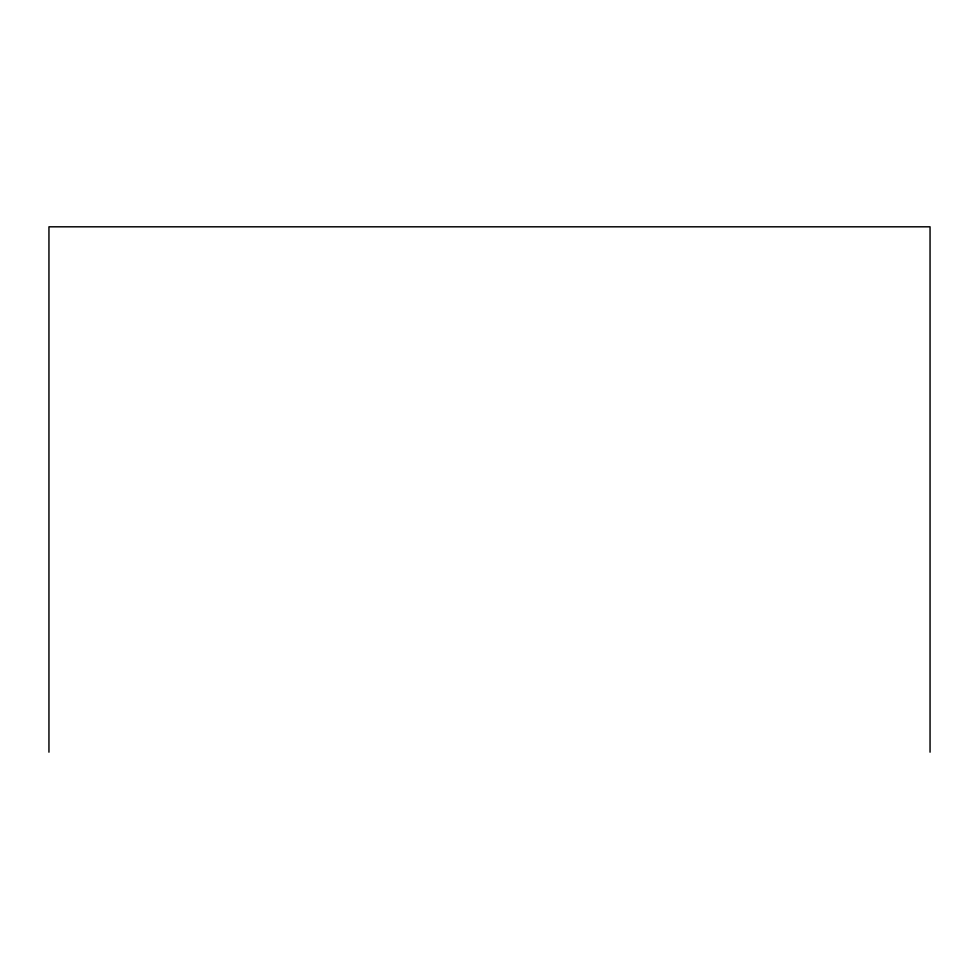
<?xml version="1.0" encoding="UTF-8"?>
<svg xmlns="http://www.w3.org/2000/svg" width="979" height="979" viewBox="0 0 979 979"><rect width="100%" height="100%" fill="white"/><g stroke="black" fill="none" stroke-linecap="round" stroke-linejoin="round"><path stroke-width="1.47" d="M930.05 752.19L930.05 226.81L48.95 226.81L48.95 752.19"/></g></svg>
